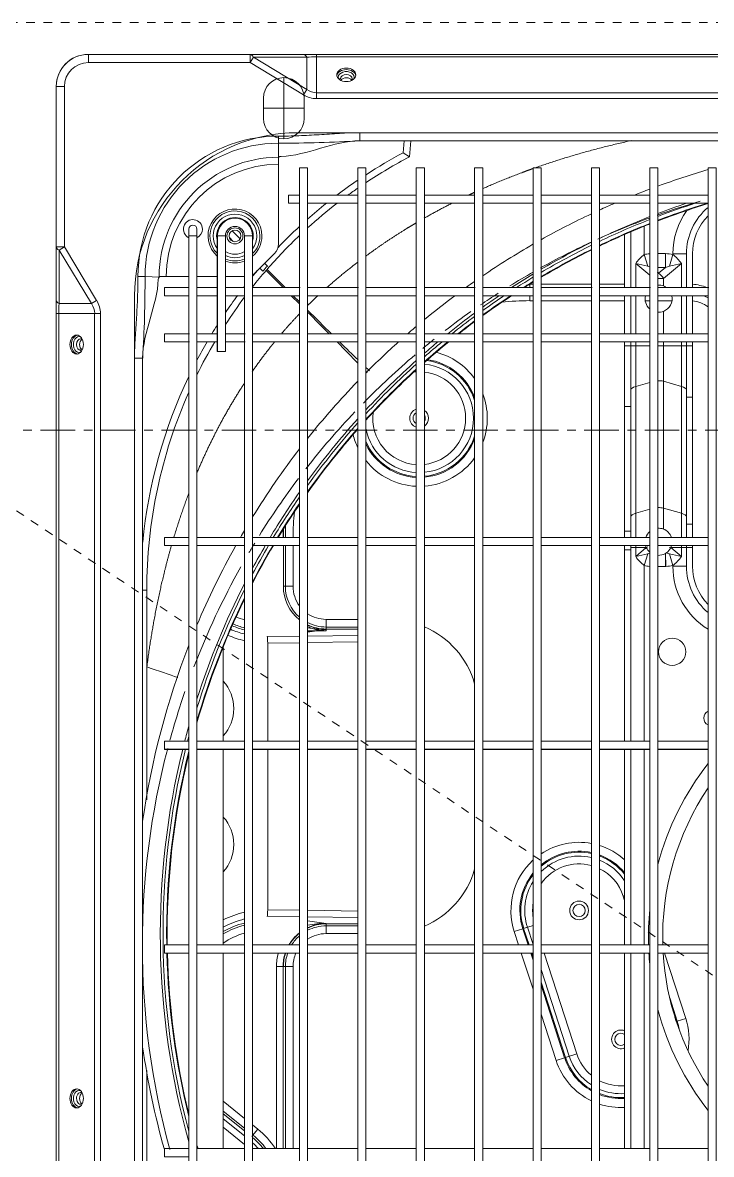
# Model space of a CAD drawing. Header units: millimetres. Extents: x 147808 to 199769, y -28592 to 9935.
# Drawn here: x 180316.1 to 180569.6, y -4916.5 to -4500 of the extents above; entities that cross this region are included whole.
import ezdxf

# ---------------------------------------------------------------- set-up
doc = ezdxf.new("R2010")
doc.units = ezdxf.units.MM
for name, pattern in [('Dash', [6.35, 3.175, -3.175]), ('划线', [6.35, 3.175, -3.175]), ('轴网线', [22.24, 12.7, -3.18, 3.18, -3.18])]:
    doc.linetypes.add(name, pattern=pattern)
for name, color, linetype, lineweight in [('A-DETL-____-WIDE', 7, 'Continuous', 80), ('G-XREF-____-OTLN', 7, 'Continuous', 5), ('M-EQPM-____-HDLN', 7, '划线', 5), ('M-EQPM-____-OTLN', 7, 'Continuous', 5), ('S-GRID-____-OTLN', 7, 'Continuous', 5)]:
    doc.layers.add(name, color=color, linetype=linetype, lineweight=lineweight)

# ---------------------------------------------------------------- blocks, each defined once
blk = doc.blocks.new('TJ空调外机 - TJ空调外机1800_1200-1400100-一层给排水_消防平面图')
at = {"layer": 'M-EQPM-____-HDLN', "color": 251, "linetype": 'Dash', "true_color": 0x515151}
for q in [(900, -600), (900, 600)]:
    blk.add_line((-900, 600), q, dxfattribs=at)
blk = doc.blocks.new('YXQH_AR_B9-20_rvt-1-一层给排水_消防平面图')
at = {"layer": 'S-GRID-____-OTLN', "color": 173, "linetype": '轴网线', "true_color": 0x5151ff}
blk.add_line((198349.77, -4650), (148741.56, -4650), dxfattribs=at)
at = {"color": 173, "lineweight": 5, "true_color": 0x5151ff}
blk.add_blockref('TJ空调外机 - TJ空调外机1800_1200-1400100-一层给排水_消防平面图', (180944.35, -5100), dxfattribs=at)
blk = doc.blocks.new('RUXYQ18BA - top_dwg-2871796-一层给排水_消防平面图')
at = {"layer": 'A-DETL-____-WIDE'}
blk.add_line((244.03, -142.4), (244.13, -142.48), dxfattribs=at)
for start, end in [(204.4793, 206.0117), (333.9883, 335.5207)]:
    blk.add_arc((393.47, 75.87), 5, start, end, dxfattribs=at)
for centre, major_axis, ratio, start_param, end_param in [((278.51, 246.24), (2.15, 0), 0.707107, 3.141593, 3.158144), ((393.47, 172.76), (1.75, 2.12), 0.536964, 0.993968, 1.11397), ((180.72, 148.44), (0, 2.15), 0.707107, 3.141593, 3.158144)]:
    blk.add_ellipse(centre, major_axis=major_axis, ratio=ratio, start_param=start_param, end_param=end_param, dxfattribs=at)
at = {"layer": 'G-XREF-____-OTLN', "color": 251, "true_color": 0x666666}
for p, q in [((267.56, 255.19), (267.56, 254.32)), ((223.54, 188.42), (220.54, 188.42)), ((231.03, 188.42), (234.03, 188.42)), ((244.03, 188.42), (241.03, 188.42)), ((255.23, 169.43), (248.98, 175.68)), ((249.32, 176.08), (255.97, 169.43)), ((393.22, 176.77), (395.98, 176.77)), ((395.22, 170.01), (395.22, 172.76)), ((350.24, 170.69), (368.73, 170.69)), ((371.73, 170.69), (380.97, 170.69)), ((261.27, 163.39), (258.23, 166.43)), ((258.97, 166.43), (261.27, 164.13)), ((368.73, 164.59), (350.24, 164.59)), ((380.97, 164.59), (371.73, 164.59)), ((385.04, 152.43), (385.04, 166.43)), ((390.22, 164.59), (388.53, 164.59)), ((398.41, 164.59), (393.22, 164.59)), ((401.9, 152.43), (401.9, 166.43)), ((395.22, 152.43), (395.22, 160.65)), ((401.9, 86.34), (401.9, 133.04)), ((383.22, 125.63), (380.97, 125.63)), ((405.96, 129.06), (403.71, 129.06)), ((395.22, 80.55), (395.22, 88.23)), ((385.04, 77.46), (385.04, 86.34)), ((380.97, 79.77), (383.22, 79.77)), ((405.96, 82.37), (403.71, 82.37)), ((255.23, 77.46), (255.34, 77.47)), ((383.22, 72.91), (380.97, 72.91)), ((393.22, 66.8), (395.98, 66.8)), ((205.09, 58.01), (203.54, 58.01)), ((271.07, 44.48), (271.07, 43.14)), ((282.76, 43.75), (271.07, 43.75)), ((249.44, 40.97), (261.27, 41.13)), ((264.27, 41.17), (282.76, 41.43)), ((282.76, 39.02), (264.27, 38.76)), ((388.22, -72.48), (388.22, -0.5)), ((261.27, -62.13), (249.44, -61.96)), ((264.27, -59.75), (282.76, -60.01)), ((282.76, -62.43), (264.27, -62.17)), ((350.24, -72.2), (350.32, -72.48)), ((347.24, -88.75), (342.92, -75.47)), ((346.38, -75.47), (347.24, -78.1)), ((347.24, -76.98), (346.75, -75.47)), ((388.22, -147.45), (388.22, -75.47)), ((400.32, -100.52), (397.56, -92)), ((400, -100.63), (399.51, -99.12)), ((233.23, -129.99), (241.03, -136.31)), ((241.03, -140.91), (233.23, -134.59)), ((233.23, -136.45), (241.03, -142.78)), ((241.03, -145.88), (233.23, -139.56))]:
    blk.add_line(p, q, dxfattribs=at)
at = {"layer": 'G-XREF-____-OTLN', "color": 5, "true_color": 0x0000ff}
for p, q in [((255.52, 246.65), (255.52, 224.16)), ((248.03, 235.4), (263.02, 235.4))]:
    blk.add_line(p, q, dxfattribs=at)
at = {"layer": 'G-XREF-____-OTLN'}
for p, q in [((248.03, 239.15), (248.03, 231.66)), ((263.02, 231.66), (263.02, 239.15)), ((693.35, 223.41), (283.51, 223.41)), ((282.76, 203.41), (264.27, 203.41)), ((264.27, 200.42), (282.76, 200.42)), ((304.25, 203.41), (285.76, 203.41)), ((285.76, 200.42), (304.25, 200.42)), ((325.75, 203.41), (307.25, 203.41)), ((307.25, 200.42), (325.75, 200.42)), ((347.24, 203.41), (328.74, 203.41)), ((328.74, 200.42), (347.24, 200.42)), ((368.73, 203.41), (350.24, 203.41)), ((350.24, 200.42), (368.73, 200.42)), ((390.22, 203.41), (371.73, 203.41)), ((371.73, 200.42), (390.22, 200.42)), ((411.71, 203.41), (393.22, 203.41)), ((393.22, 200.42), (411.71, 200.42)), ((235.48, 187.78), (236.9, 186.37)), ((236.49, 190.3), (239.41, 187.38)), ((241.03, 188.42), (241.03, -336.37)), ((244.03, -336.37), (244.03, 188.42)), ((380.97, 188.93), (380.97, 169.43)), ((383.22, 189.9), (383.22, 169.43)), ((244.99, 174.89), (252.06, 181.96)), ((403.71, 181.83), (403.71, 169.43)), ((405.96, 181.83), (405.96, 169.43)), ((246.68, 176.58), (247.82, 175.44)), ((249.46, 177.33), (248.45, 178.35)), ((248.98, 175.68), (249.32, 176.08)), ((223.54, 173.43), (231.03, 173.43)), ((234.03, 173.43), (241.03, 173.43)), ((231.03, 169.43), (223.54, 169.43)), ((241.03, 169.43), (234.03, 169.43)), ((261.27, 169.43), (244.03, 169.43)), ((282.76, 169.43), (264.27, 169.43)), ((304.25, 169.43), (285.76, 169.43)), ((325.75, 169.43), (307.25, 169.43)), ((347.24, 169.43), (328.74, 169.43)), ((368.73, 169.43), (350.24, 169.43)), ((390.22, 169.43), (371.73, 169.43)), ((411.71, 169.43), (393.22, 169.43)), ((223.54, 166.43), (231.03, 166.43)), ((234.03, 166.43), (241.03, 166.43)), ((244.03, 166.43), (261.27, 166.43)), ((264.27, 166.43), (282.76, 166.43)), ((285.76, 166.43), (304.25, 166.43)), ((307.25, 166.43), (325.75, 166.43)), ((328.74, 166.43), (347.24, 166.43)), ((350.24, 166.43), (368.73, 166.43)), ((371.73, 166.43), (390.22, 166.43)), ((380.97, 166.43), (380.97, 152.43)), ((383.22, 166.43), (383.22, 152.43)), ((393.22, 166.43), (411.71, 166.43)), ((403.71, 166.43), (403.71, 152.43)), ((405.96, 166.43), (405.96, 152.43)), ((231.03, 152.43), (223.54, 152.43)), ((241.03, 152.43), (234.03, 152.43)), ((261.27, 152.43), (244.03, 152.43)), ((282.76, 152.43), (264.27, 152.43)), ((304.25, 152.43), (285.76, 152.43)), ((325.75, 152.43), (307.25, 152.43)), ((347.24, 152.43), (328.74, 152.43)), ((368.73, 152.43), (350.24, 152.43)), ((390.22, 152.43), (371.73, 152.43)), ((411.71, 152.43), (393.22, 152.43)), ((223.54, 149.44), (231.03, 149.44)), ((234.03, 149.44), (241.03, 149.44)), ((244.03, 149.44), (261.27, 149.44)), ((264.27, 149.44), (282.76, 149.44)), ((285.76, 149.44), (304.25, 149.44)), ((307.25, 149.44), (325.75, 149.44)), ((328.74, 149.44), (347.24, 149.44)), ((350.24, 149.44), (368.73, 149.44)), ((371.73, 149.44), (390.22, 149.44)), ((393.22, 149.44), (411.71, 149.44)), ((203.54, 143.44), (203.54, -291.39)), ((241.03, 77.46), (223.54, 77.46)), ((261.27, 77.46), (244.03, 77.46)), ((256.07, 77.47), (256.07, 77.46)), ((282.76, 77.46), (264.27, 77.46)), ((304.25, 77.46), (285.76, 77.46)), ((325.75, 77.46), (307.25, 77.46)), ((347.24, 77.46), (328.74, 77.46)), ((368.73, 77.46), (350.24, 77.46)), ((390.22, 77.46), (371.73, 77.46)), ((411.71, 77.46), (393.22, 77.46)), ((223.54, 74.47), (241.03, 74.47)), ((244.03, 74.47), (261.27, 74.47)), ((256.07, 74.47), (256.07, 59.48)), ((264.27, 74.47), (282.76, 74.47)), ((285.76, 74.47), (304.25, 74.47)), ((307.25, 74.47), (325.75, 74.47)), ((328.74, 74.47), (347.24, 74.47)), ((350.24, 74.47), (368.73, 74.47)), ((371.73, 74.47), (390.22, 74.47)), ((393.22, 74.47), (411.71, 74.47)), ((264.27, 43.14), (271.07, 43.14)), ((271.07, 44.48), (282.76, 44.48)), ((233.23, 37.26), (233.23, 2.49)), ((241.03, 2.49), (223.54, 2.49)), ((261.27, 2.49), (244.03, 2.49)), ((282.76, 2.49), (264.27, 2.49)), ((304.25, 2.49), (285.76, 2.49)), ((325.75, 2.49), (307.25, 2.49)), ((347.24, 2.49), (328.74, 2.49)), ((368.73, 2.49), (350.24, 2.49)), ((390.22, 2.49), (371.73, 2.49)), ((411.71, 2.49), (393.22, 2.49)), ((223.54, -0.5), (241.03, -0.5)), ((233.23, -0.5), (233.23, -72.48)), ((244.03, -0.5), (261.27, -0.5)), ((264.27, -0.5), (282.76, -0.5)), ((285.76, -0.5), (304.25, -0.5)), ((307.25, -0.5), (325.75, -0.5)), ((328.74, -0.5), (347.24, -0.5)), ((350.24, -0.5), (368.73, -0.5)), ((371.73, -0.5), (390.22, -0.5)), ((380.97, -0.5), (380.97, -72.48)), ((383.22, -0.5), (383.22, -72.48)), ((393.22, -0.5), (411.71, -0.5)), ((282.76, -65.47), (271.07, -65.47)), ((347.24, -72.31), (345.18, -65.97)), ((241.03, -72.48), (223.54, -72.48)), ((261.27, -72.48), (244.03, -72.48)), ((282.76, -72.48), (264.27, -72.48)), ((304.25, -72.48), (285.76, -72.48)), ((325.75, -72.48), (307.25, -72.48)), ((347.24, -72.48), (328.74, -72.48)), ((368.73, -72.48), (350.24, -72.48)), ((390.22, -72.48), (371.73, -72.48)), ((411.71, -72.48), (393.22, -72.48)), ((223.54, -75.47), (241.03, -75.47)), ((233.23, -75.47), (233.23, -147.45)), ((244.03, -75.47), (261.27, -75.47)), ((264.27, -75.47), (282.76, -75.47)), ((285.76, -75.47), (304.25, -75.47)), ((307.25, -75.47), (325.75, -75.47)), ((328.74, -75.47), (347.24, -75.47)), ((350.24, -75.47), (368.73, -75.47)), ((371.73, -75.47), (390.22, -75.47)), ((380.97, -75.47), (380.97, -147.45)), ((383.22, -75.47), (383.22, -147.45)), ((393.22, -75.47), (411.71, -75.47)), ((256.07, -80.47), (256.07, -147.45)), ((360.6, -113.43), (350.24, -81.54)), ((233.23, -133.65), (241.03, -139.97)), ((244.03, -142.4), (244.13, -142.48)), ((241.03, -147.45), (223.54, -147.45)), ((261.27, -147.45), (244.03, -147.45)), ((282.76, -147.45), (264.27, -147.45)), ((304.25, -147.45), (285.76, -147.45)), ((325.75, -147.45), (307.25, -147.45)), ((347.24, -147.45), (328.74, -147.45)), ((368.73, -147.45), (350.24, -147.45)), ((390.22, -147.45), (371.73, -147.45)), ((411.71, -147.45), (393.22, -147.45))]:
    blk.add_line(p, q, dxfattribs=at)
at = {"layer": 'G-XREF-____-OTLN', "color": 251, "true_color": 0x666666, "flags": 128}
for points in [[(263.95, 242.29), (262.78, 240.34), (243.11, 252.2), (183.55, 252.2), (183.55, 255.19)], [(244.29, 254.15), (243.11, 252.2), (243.11, 255.19)], [(267.56, 241.08), (1319.06, 241.08), (1319.06, 254.32), (1319.06, 255.19)], [(1319.06, 241.08), (1319.06, 238.96), (267.56, 238.96), (267.56, 241.08), (267.56, 254.32), (1319.06, 254.32)], [(171.76, 243.4), (174.76, 243.4), (174.76, 184.34), (186.61, 164.68), (184.66, 163.5), (172.81, 183.16), (172.81, 163.5), (184.66, 163.5)], [(253.52, 225.14), (253.52, 222.54), (253.52, 217.35), (253.52, 216.98)], [(283.51, 223.41), (283.51, 226.41), (693.35, 226.41), (693.35, 223.41)], [(389.46, 177.29), (388.22, 181.54), (388.22, 191.98)], [(171.76, 184.34), (174.76, 184.34), (172.81, 183.16)], [(393.22, 174.91), (393.47, 174.7), (395.98, 176.77), (395.98, 181.9), (393.22, 181.9)], [(397.48, 177.29), (398.72, 181.54), (398.72, 181.83), (403.71, 181.83)], [(385.04, 169.43), (385.04, 178.27), (390.22, 174)], [(393.22, 172.76), (395.22, 172.76), (401.9, 178.27), (401.9, 169.43)], [(201.81, 173.43), (204.41, 173.43), (209.6, 173.29), (209.6, 173.43), (209.97, 173.43)], [(346.04, 169.43), (346.04, 170.69), (347.24, 170.69)], [(347.24, 164.59), (346.04, 164.59), (346.04, 166.43)], [(185.87, -417.8), (185.87, 159.89), (172.64, 159.89), (171.76, 159.89)], [(185.87, 159.89), (187.99, 159.89), (187.99, -417.8), (185.87, -417.8), (172.64, -417.8), (172.64, 159.89)], [(390.22, 134.51), (385.04, 133.04), (385.04, 147.91), (383.22, 147.91), (380.97, 147.91)], [(390.22, 147.91), (385.04, 147.91), (385.04, 149.44)], [(401.9, 149.44), (401.9, 147.91), (395.22, 147.91), (393.22, 147.91)], [(401.9, 77.46), (401.9, 86.34), (395.22, 88.23), (395.22, 134.93), (395.22, 147.91), (395.22, 149.44)], [(395.22, 134.93), (401.9, 133.04), (401.9, 147.91), (403.71, 147.91), (405.96, 147.91)], [(203.54, 143.44), (200.55, 143.44), (200.55, -291.39), (203.54, -291.39)], [(390.22, 87.81), (385.04, 86.34), (385.04, 133.04)], [(253.46, 77.47), (255.34, 77.47), (258.91, 77.47), (258.91, 77.46)], [(255.34, 77.47), (255.23, 77.47), (256.07, 77.47)], [(255.34, 74.47), (255.34, 59.48), (256.07, 59.48)], [(258.91, 74.47), (258.91, 59.48), (255.34, 59.48)], [(383.22, 73.8), (385.04, 73.8), (385.04, 70.43), (388.92, 73.8), (385.04, 73.8), (385.04, 74.47)], [(388.22, 2.49), (388.22, 67.16), (389.46, 71.41)], [(403.71, 66.87), (398.72, 66.87), (398.72, 67.16), (397.48, 71.41)], [(405.96, 73.8), (403.71, 73.8), (401.9, 73.8), (401.9, 70.43), (398.02, 73.8), (401.9, 73.8), (401.9, 74.47)], [(271.07, 43.75), (271.07, 47.32), (282.76, 47.32)], [(261.27, 38.72), (249.57, 38.55), (249.57, 2.49)], [(249.57, -0.5), (249.57, -59.55), (261.27, -59.71)], [(380.97, -56.09), (380.46, -54.51), (380.97, -54.34)], [(282.76, -64.74), (271.07, -64.74), (271.07, -64.63), (271.07, -65.47)], [(282.76, -68.31), (271.07, -68.31), (271.07, -64.74)], [(341.95, -72.48), (340.35, -67.54), (343.48, -66.52), (345.41, -72.48)], [(345.77, -72.48), (343.8, -66.42), (343.48, -66.52)], [(345.18, -65.97), (343.8, -66.42), (347.24, -65.3)], [(360.6, -113.43), (359.22, -113.87), (363.34, -112.53), (351.3, -75.47)], [(395.65, -75.47), (403.45, -99.5), (400.32, -100.52), (399.99, -100.63)], [(252.82, -147.45), (252.82, -80.47), (255.34, -80.47), (258.91, -80.47), (258.91, -147.45)], [(256.07, -80.47), (255.34, -80.47), (255.23, -80.47), (255.23, -147.45), (255.23, -80.47)], [(358.89, -113.98), (359.22, -113.87), (350.24, -86.21)], [(350.24, -87.33), (358.89, -113.98), (355.77, -115), (350.24, -97.98)], [(244.03, -138.74), (245.92, -140.28), (244.03, -142.6), (244.13, -142.48)]]:
    blk.add_lwpolyline(points, dxfattribs=at)
at = {"layer": 'G-XREF-____-OTLN', "flags": 128}
for points in [[(183.55, 255.19), (243.11, 255.19), (262.78, 255.19), (267.56, 255.19), (1319.06, 255.19), (1323.84, 255.19), (1343.51, 255.19), (1403.06, 255.19)], [(171.76, -501.3), (171.76, -442.24), (171.76, -422.58), (171.76, -417.8), (171.76, 159.89), (171.76, 164.68), (171.76, 184.34), (171.76, 243.4)], [(302.27, 223.41), (301.77, 217.51), (299.48, 219.03), (299.86, 223.41)], [(253.52, 185.49), (253.52, 214.75), (253.52, 216.98)], [(261.27, 203.41), (257.27, 203.41), (257.27, 200.42), (261.27, 200.42)], [(220.54, 190.92), (220.54, 188.42), (220.54, -336.37), (220.54, -338.87)], [(223.54, -338.87), (223.54, -336.37), (223.54, 188.42), (223.54, 190.92)], [(231.03, 188.42), (231.03, 145.94), (234.03, 145.94), (234.03, 188.42)], [(209.97, 173.43), (212.2, 173.43), (220.54, 173.43)], [(220.54, 169.43), (211.54, 169.43), (211.54, 166.43), (220.54, 166.43)], [(220.54, 152.43), (211.54, 152.43), (211.54, 149.44), (220.54, 149.44)], [(380.97, 149.44), (380.97, 147.91), (380.97, 125.63), (380.97, 79.77), (380.97, 77.46)], [(383.22, 149.44), (383.22, 147.91), (383.22, 125.63), (383.22, 79.77), (383.22, 77.46)], [(403.71, 149.44), (403.71, 147.91), (403.71, 129.06), (403.71, 82.37), (403.71, 77.46)], [(405.96, 149.44), (405.96, 147.91), (405.96, 129.06), (405.96, 82.37), (405.96, 77.46)], [(220.54, 77.46), (211.54, 77.46), (211.54, 74.47), (220.54, 74.47)], [(380.97, 74.47), (380.97, 72.91), (380.97, 2.49)], [(383.22, 74.47), (383.22, 72.91), (383.22, 2.49)], [(396.1, 71.62), (395.98, 71.55), (396.34, 71.78)], [(403.71, 74.47), (403.71, 73.8), (403.71, 66.87)], [(405.96, 74.47), (405.96, 73.8), (405.96, 66.87)], [(205.09, 58.01), (205.09, 29.83), (205.09, -19.05)], [(220.54, 2.49), (211.54, 2.49), (211.54, -0.5), (220.54, -0.5)], [(220.54, -72.48), (211.54, -72.48), (211.54, -75.47), (220.54, -75.47)], [(205.09, -118.69), (205.09, -184.6), (205.09, -301.3)], [(220.54, -147.45), (211.54, -147.45), (211.54, -150.44), (220.54, -150.44)]]:
    blk.add_lwpolyline(points, dxfattribs=at)
at = {"layer": 'G-XREF-____-OTLN', "color": 251, "true_color": 0x666666, "flags": 128}
for points in [[(263.95, 254.15), (244.29, 254.15), (263.95, 242.29)], [(396.18, 66.8), (395.98, 66.8), (395.98, 71.55)]]:
    blk.add_lwpolyline(points, close=True, dxfattribs=at)
at = {"layer": 'G-XREF-____-OTLN', "flags": 128}
for points in [[(261.27, -361.36), (264.27, -361.36), (264.27, 213.41), (261.27, 213.41)], [(282.76, -361.36), (285.76, -361.36), (285.76, 213.41), (282.76, 213.41)], [(304.25, -361.36), (307.25, -361.36), (307.25, 213.41), (304.25, 213.41)], [(325.75, -361.36), (328.74, -361.36), (328.74, 213.41), (325.75, 213.41)], [(347.24, -361.36), (350.24, -361.36), (350.24, 213.41), (347.24, 213.41)], [(368.73, 213.41), (371.73, 213.41), (371.73, -361.36), (368.73, -361.36)], [(390.22, -361.36), (393.22, -361.36), (393.22, 213.41), (390.22, 213.41)], [(411.71, -361.36), (414.71, -361.36), (414.71, 213.41), (411.71, 213.41)]]:
    blk.add_lwpolyline(points, close=True, dxfattribs=at)
at = {"layer": 'G-XREF-____-OTLN', "color": 251, "true_color": 0x666666}
for centre, radius in [((237.53, 188.42), 2.95), ((364.19, -59.79), 3.45)]:
    blk.add_circle(centre, radius, dxfattribs=at)
at = {"layer": 'G-XREF-____-OTLN'}
for centre, radius in [((237.53, 188.42), 2.15), ((398.47, 35.38), 5), ((364.19, -59.79), 2.25)]:
    blk.add_circle(centre, radius, dxfattribs=at)
for centre, radius, start, end in [((183.55, 243.4), 11.8, 90, 180), ((255.52, 239.15), 7.5, 0, 180), ((255.52, 231.66), 7.5, 180, 360), ((254.01, 217.01), 0.491, 136.5229, 182.8881), ((254.51, 216.33), 1.33, 89.2659, 129.7768), ((385.02, 58.12), 182.23, 117.9932, 123.001), ((385.02, 58.24), 179.72, 117.5957, 123.5234), ((493.47, -68.44), 292.88, 106.2101, 110.0171), ((385.02, 58.12), 182.23, 124.1326, 127.1259), ((385.02, 58.24), 179.72, 124.678, 126.1191), ((493.47, -68.44), 292.88, 110.6428, 111.842), ((385.02, 58.24), 179.72, 127.7108, 132.2109), ((385.02, 58.12), 182.23, 128.661, 131.4975), ((493.47, -68.44), 292.88, 113.3682, 114.5621), ((493.47, -68.44), 281.09, 106.9623, 110.8956), ((493.47, -68.44), 280.89, 106.9228, 110.9111), ((493.47, -68.44), 292.88, 115.2088, 119.2787), ((425.96, 181.83), 22.24, 129.8253, 180), ((425.96, 181.83), 19.99, 135.4387, 180), ((222.04, 190.92), 3.5, 0, 244.6231), ((222.04, 190.92), 1.5, 0, 180), ((237.53, 188.42), 6.5, 90, 180), ((237.53, 188.42), 3.5, 0, 180), ((237.53, 188.42), 6.5, 0, 90), ((385.02, 58.12), 182.23, 132.7689, 136.2763), ((493.47, -68.44), 281.09, 111.5513, 115.666), ((493.47, -68.44), 280.89, 111.5674, 115.6856), ((222.04, 190.92), 3.5, 295.3769, 0), ((385.02, 58.24), 179.72, 133.5153, 139.0285), ((248.53, 185.49), 5, 314.9999, 0), ((493.47, -68.44), 292.88, 119.9535, 124.2245), ((493.47, -68.44), 281.09, 116.3461, 120.636), ((493.47, -68.44), 280.89, 116.3663, 120.6601), ((384.78, 58.01), 179.7, 139.0912, 141.5636), ((384.91, 58.01), 182.22, 139.7972, 140.6338), ((385.02, 58.01), 180.59, 138.6426, 139.4374), ((210.62, 172.44), 1.32, 140.189, 180.7683), ((209.94, 172.94), 0.489, 87.0221, 133.5669), ((241.46, 178.42), 5, 300.9451, 314.9999), ((493.47, -68.44), 292.88, 124.9371, 125.6913), ((493.47, -68.44), 281.09, 121.3491, 122.1933), ((493.47, -68.44), 280.89, 121.3739, 122.1285), ((384.91, 58.01), 182.22, 142.1449, 142.3044), ((393.47, 165.33), 5, 69.5077, 92.8738), ((393.47, 165.33), 5, 55.0229, 69.5077), ((384.91, 58.01), 182.22, 143.4867, 145.8902), ((384.78, 58.01), 179.7, 143.1288, 147.0269), ((493.47, -68.44), 292.88, 126.6849, 129.4806), ((493.47, -68.44), 280.89, 123.261, 125.906), ((493.47, -68.44), 281.09, 123.323, 125.8765), ((393.47, 165.33), 5, 167.3273, 229.4584), ((393.47, 165.33), 5, 290.4923, 12.6727), ((404.6, 152.44), 14.99, 61.6846, 68.9277), ((393.47, 165.33), 5, 267.0825, 290.4923), ((384.91, 58.01), 182.22, 147.61, 148.7878), ((493.47, -68.44), 292.88, 130.2448, 131.0487), ((493.47, -68.44), 281.09, 126.6345, 128.2053), ((493.47, -68.44), 280.89, 126.6649, 128.1534), ((384.78, 58.01), 179.7, 149.4156, 153.8099), ((384.91, 58.01), 182.22, 149.884, 152.321), ((493.47, -68.44), 292.88, 131.9342, 135.1695), ((493.47, -68.44), 280.89, 129.133, 131.5268), ((493.47, -68.44), 281.09, 129.1831, 131.4907), ((493.47, -68.44), 281.09, 132.312, 137.6426), ((493.47, -68.44), 280.89, 132.3491, 137.6873), ((305.34, 121.33), 19.99, 0, 84.5028), ((384.91, 58.01), 182.22, 154.425, 174.4291), ((493.47, -68.44), 292.88, 136.0078, 141.4969), ((384.78, 58.01), 179.7, 156.0674, 180), ((305.34, 121.34), 2.25, 118.8782, 241.1218), ((305.34, 121.34), 2.25, 0, 31.7465), ((305.34, 121.34), 2.25, 328.2535, 0), ((305.34, 121.33), 19.99, 275.4972, 0), ((493.47, -68.44), 281.09, 138.5579, 144.6284), ((493.47, -68.44), 280.89, 138.6041, 144.6859), ((305.34, 121.33), 19.99, 191.7055, 266.8928), ((493.47, -68.44), 292.88, 142.4492, 148.3956), ((493.47, -68.44), 281.09, 145.6985, 148.7291), ((493.47, -68.44), 280.89, 145.7583, 148.7043), ((493.47, -68.44), 292.88, 149.5335, 150.1204), ((346.04, 77.47), 89.96, 177.2039, 180), ((393.47, 75.87), 5, 130.5598, 161.0524), ((393.47, 75.87), 5, 69.5077, 92.9056), ((393.47, 75.87), 5, 18.8502, 69.5077), ((493.47, -68.44), 292.88, 150.7947, 157.1689), ((493.47, -68.44), 280.89, 149.4175, 152.6304), ((493.47, -68.44), 281.09, 149.4416, 152.5517), ((393.47, 75.87), 5, 196.4559, 204.4793), ((393.47, 75.87), 5, 204.4793, 206.0117), ((393.47, 75.87), 5, 206.0117, 229.4338), ((393.47, 75.87), 5, 267.0933, 300.1251), ((393.47, 75.87), 5, 305.0171, 333.9883), ((393.47, 75.87), 5, 333.9883, 335.5207), ((393.47, 75.87), 5, 335.5207, 343.4442), ((425.96, 66.87), 22.24, 180, 230.1747), ((425.96, 66.87), 19.99, 180, 224.5613), ((271.07, 59.48), 14.99, 180, 229.2066), ((493.47, -68.44), 281.09, 153.9089, 163.8073), ((493.47, -68.44), 280.89, 153.9923, 163.9484), ((271.07, 59.48), 14.99, 243.0423, 270), ((249.08, 74.47), 31.33, 246.9289, 255.116), ((271.07, 59.48), 16.33, 245.4074, 270), ((493.47, -68.44), 292.88, 158.7316, 171.8547), ((222.11, 14.49), 14.99, 360, 42.0936), ((222.11, 14.49), 14.99, 360, 42.0936), ((222.11, 14.49), 14.99, 317.9064, 0), ((222.11, 14.49), 14.99, 317.9064, 0), ((412.85, 11), 2.75, 114.4867, 245.5133), ((493.47, -68.44), 281.09, 166.1673, 180.8219), ((493.47, -68.44), 280.89, 166.3339, 180.8224), ((493.43, -69.57), 98.46, 146.0935, 181.6889), ((222.11, -35.49), 14.99, 360, 42.0936), ((222.11, -35.49), 14.99, 360, 42.0936), ((222.11, -35.49), 14.99, 317.9064, 0), ((222.11, -35.49), 14.99, 317.9064, 0), ((364.19, -59.79), 19.99, 76.8786, 134.2656), ((364.19, -59.79), 19.99, 32.9111, 67.8511), ((364.19, -59.79), 19.99, 147.9933, 198), ((249.08, -95.46), 31.33, 104.884, 120.381), ((271.07, -80.47), 14.99, 90, 116.9577), ((271.07, -80.47), 14.99, 130.7934, 147.783), ((493.47, -68.44), 281.09, 181.4332, 193.8327), ((493.47, -68.44), 280.89, 181.4343, 193.6661), ((271.07, -80.47), 14.99, 160.5413, 180), ((493.43, -69.57), 98.46, 183.4358, 213.9065), ((379.61, -107.24), 2.25, 52.7375, 307.2625), ((493.47, -68.44), 292.88, 188.1453, 195.7177), ((379.61, -107.25), 19.99, 198, 237.0261), ((379.61, -107.25), 19.99, 246.7804, 273.9131), ((226.09, -164.73), 28.65, 37.1167, 50.9645), ((493.47, -68.44), 280.89, 196.0516, 196.3353), ((493.47, -68.44), 281.09, 196.1927, 196.3234)]:
    blk.add_arc(centre, radius, start, end, dxfattribs=at)
at = {"layer": 'G-XREF-____-OTLN', "color": 251, "true_color": 0x666666}
for centre, radius, start, end in [((183.55, 243.4), 8.8, 90, 180), ((253.52, 173.43), 51.71, 90, 180), ((253.52, 173.43), 49.11, 90, 180), ((254.65, 703.33), 480.79, 269.8657, 273.4414), ((253.52, 173.43), 43.92, 90, 180), ((253.52, 239.34), 22, 270, 270.3489), ((253.52, 173.43), 41.32, 90, 180), ((493.47, -68.44), 283.44, 108.4573, 110.7142), ((493.47, -68.44), 282.44, 107.8398, 110.7908), ((237.53, 188.42), 9.91, 0, 229.033), ((237.53, 188.42), 9.2, 0, 225.0915), ((237.53, 188.42), 8.02, 0, 215.9289), ((425.96, 181.83), 27.24, 144.1774, 180), ((237.53, 188.42), 6.75, 0, 195.7757), ((493.47, -68.44), 283.44, 111.3637, 115.4377), ((493.47, -68.44), 282.44, 111.443, 115.5342), ((237.53, 188.42), 9.2, 314.9085, 0), ((237.53, 188.42), 9.91, 310.967, 0), ((237.53, 188.42), 6.75, 344.2243, 0), ((237.53, 188.42), 8.02, 324.0711, 0), ((493.47, -68.44), 283.44, 116.1109, 120.3548), ((493.47, -68.44), 282.44, 116.2103, 120.4736), ((237.53, 188.42), 6.75, 238.7898, 301.2102), ((237.53, 188.42), 8.02, 244.15, 295.85), ((237.53, 188.42), 9.2, 247.6576, 292.3424), ((237.53, 188.42), 9.91, 249.3273, 290.6727), ((396.96, 169.83), 14.61, 126.7634, 144.7135), ((389.97, 169.83), 14.61, 35.2865, 53.2366), ((442.63, 427.54), 255.84, 256.9915, 258.005), ((344.31, 427.54), 255.84, 281.995, 283.0085), ((-276.38, 172.3), 480.8, 356.5586, 0.1343), ((493.47, -68.44), 283.44, 121.0599, 122.9408), ((493.47, -68.44), 282.44, 121.1821, 122.6266), ((404.6, 152.44), 18.25, 68.5796, 85.7129), ((493.47, -68.44), 283.44, 124.0394, 125.5334), ((493.47, -68.44), 282.44, 123.7381, 125.6783), ((346.04, 77.47), 87.13, 90, 96.7771), ((404.6, 152.44), 12.16, 54.1927, 83.5559), ((493.47, -68.44), 283.44, 126.2818, 128.8054), ((493.47, -68.44), 282.44, 126.4308, 128.5526), ((493.47, -68.44), 283.44, 129.7628, 131.0715), ((493.47, -68.44), 282.44, 129.5185, 131.2485), ((493.47, -68.44), 283.44, 131.8806, 137.1237), ((305.34, 121.33), 21.43, 17.8082, 82.5906), ((305.34, 121.33), 21.78, 20.4546, 81.7941), ((305.34, 121.33), 25.07, 35.5104, 75.5393), ((493.47, -68.44), 282.44, 132.0627, 137.3425), ((305.34, 121.33), 17.11, 93.6319, 96.6497), ((305.34, 121.33), 17.11, 0, 83.5719), ((305.34, 121.33), 25.07, 360, 20.993), ((493.47, -68.44), 283.44, 138.0222, 143.9641), ((305.34, 121.33), 17.11, 172.852, 266.3681), ((305.34, 121.34), 3.45, 108.3588, 251.6412), ((305.34, 121.34), 3.45, 0, 56.3169), ((305.34, 121.34), 3.45, 303.6831, 0), ((305.34, 121.33), 17.11, 276.4281, 0), ((305.34, 121.33), 25.07, 339.007, 0), ((493.47, -68.44), 282.44, 138.2481, 144.2437), ((305.34, 121.33), 25.07, 193.9624, 205.7818), ((305.34, 121.33), 21.43, 204.0356, 267.1022), ((305.34, 121.33), 21.43, 275.1261, 342.1918), ((305.34, 121.33), 21.78, 275.0444, 339.5454), ((305.34, 121.33), 21.78, 206.0028, 267.1483), ((305.34, 121.33), 25.07, 218.6622, 267.5227), ((305.34, 121.33), 25.07, 274.3811, 324.4896), ((493.47, -68.44), 283.44, 145.0076, 149.0174), ((493.47, -68.44), 282.44, 145.2983, 148.8956), ((346.04, 77.47), 87.13, 173.8182, 180), ((346.04, 77.47), 90.81, 178.1351, 180), ((346.04, 77.47), 90.7, 178.0171, 180), ((493.47, -68.44), 283.44, 149.7219, 151.65), ((493.47, -68.44), 282.44, 149.6034, 152.0281), ((442.63, -178.85), 255.84, 101.995, 103.0085), ((344.31, -178.85), 255.84, 76.9915, 78.005), ((396.96, 78.87), 14.61, 215.2865, 233.2366), ((389.97, 78.87), 14.61, 306.7634, 324.7135), ((425.96, 66.87), 27.24, 180, 238.4706), ((493.47, -68.44), 283.44, 152.9542, 162.2434), ((271.07, 59.48), 15.73, 180, 231.4774), ((271.07, 59.48), 12.16, 180, 216.3064), ((493.47, -68.44), 282.44, 153.3541, 162.8878), ((249.08, 74.47), 28.49, 247.0468, 253.5935), ((271.07, 59.48), 12.16, 236.0016, 270), ((249.08, 74.47), 33.51, 246.8852, 256.1055), ((249.08, 74.47), 32.06, 246.9102, 255.4646), ((270.1, 71.95), 28.33, 258.1147, 271.9648), ((271.07, 59.48), 15.73, 244.3951, 270), ((271.07, 59.48), 15.84, 244.5829, 270), ((258.26, 109.52), 67.11, 275.1517, 280.999), ((294.22, 14.49), 32.83, 16.1681, 66.6032), ((249.08, 74.47), 35.92, 246.8745, 257.0559), ((493.47, -68.44), 283.44, 164.3528, 165.5061), ((493.47, -68.44), 282.44, 165.0938, 165.4537), ((493.47, -68.44), 283.44, 166.1314, 195.6472), ((493.47, -68.44), 282.44, 166.0813, 194.9062), ((493.43, -69.57), 103.71, 141.9945, 165.0753), ((364.19, -59.79), 25.07, 79.5704, 123.8205), ((364.19, -59.79), 25.07, 47.9753, 72.5039), ((364.19, -59.79), 25.07, 132.5479, 198), ((364.19, -59.79), 21.78, 77.9733, 129.8406), ((364.19, -59.79), 21.43, 77.776, 130.6173), ((364.19, -59.79), 21.78, 39.596, 69.7543), ((364.19, -59.79), 21.43, 38.4634, 69.4125), ((294.22, -35.49), 32.83, 293.3968, 343.8319), ((364.19, -59.79), 17.11, 74.6147, 144.6592), ((364.19, -59.79), 17.11, 18, 63.8571), ((364.19, -59.79), 21.78, 141.1082, 198), ((364.19, -59.79), 21.43, 142.2703, 198), ((364.19, -59.79), 17.11, 172.3193, 187.6807), ((249.08, -95.46), 35.92, 102.9441, 116.1704), ((493.43, -69.57), 103.71, 174.3727, 181.6034), ((249.08, -95.46), 33.51, 103.8945, 118.2171), ((249.08, -95.46), 32.06, 104.5354, 119.6144), ((270.1, -92.94), 28.33, 88.0352, 101.8858), ((271.07, -80.47), 15.84, 90, 115.4171), ((271.07, -80.47), 15.73, 90, 115.6049), ((258.26, -130.51), 67.11, 79.001, 84.8487), ((249.08, -95.46), 28.49, 106.4065, 123.7884), ((271.07, -80.47), 15.84, 128.2111, 149.6851), ((271.07, -80.47), 15.73, 128.5226, 149.454), ((271.07, -80.47), 12.16, 90, 123.9984), ((271.07, -80.47), 18.25, 164.1165, 180), ((271.07, -80.47), 15.84, 161.6152, 180), ((271.07, -80.47), 15.73, 161.484, 180), ((271.07, -80.47), 12.16, 155.7386, 180), ((493.43, -69.57), 103.71, 183.2617, 185.6273), ((493.43, -69.57), 103.71, 194.9247, 218.0055), ((379.61, -107.25), 25.07, 350.324, 18), ((379.61, -107.24), 3.45, 66.7421, 293.2579), ((379.61, -107.25), 21.78, 9.0209, 18), ((379.61, -107.25), 25.07, 198, 244.278), ((379.61, -107.25), 21.78, 198, 240.0296), ((379.61, -107.25), 21.43, 198, 239.4944), ((379.61, -107.25), 17.11, 198, 230.501), ((379.61, -107.25), 17.11, 242.5637, 274.5745), ((379.61, -107.25), 21.43, 248.425, 273.6493), ((379.61, -107.25), 21.78, 248.7847, 273.5912), ((379.61, -107.25), 25.07, 251.676, 273.1195), ((226.09, -164.73), 31.49, 33.3019, 50.9645), ((226.09, -164.73), 27.91, 38.2664, 50.0003), ((226.09, -164.73), 26.47, 40.7828, 47.3171)]:
    blk.add_arc(centre, radius, start, end, dxfattribs=at)
for centre, major_axis, ratio, start_param, end_param in [((243.11, 252.2), (0, 3), 0.516334, 5.420579, 6.283185), ((262.78, 252.2), (0, 3), 0.516334, 5.420579, 6.283185), ((267.56, 252.2), (-9.2, 0), 0.230578, 4.712389, 5.115386), ((278.51, 246.8), (2.95, 0), 0.707107, 6.019922, 9.424778), ((278.51, 246.8), (2.95, 0), 0.707107, 3.141593, 3.404856), ((278.51, 246.24), (2.15, 0), 0.707107, 0.000965, 3.141593), ((278.51, 246.24), (2.15, 0), 0.707107, 3.141593, 3.158144), ((267.56, 256.2), (0, 15.13), 0.60798, 2.738596, 3.141593), ((267.56, 256.2), (0, 17.25), 0.707107, 2.738596, 3.141593), ((174.76, 184.34), (3, 0), 0.516334, 3.141593, 4.004199), ((399.52, 167.76), (-14.36, 11.85), 0.536964, 5.763687, 5.933046), ((387.41, 167.76), (14.36, 11.85), 0.536964, 0.350139, 0.576828), ((399.52, 167.76), (-11.36, 9.37), 0.186691, 5.809057, 5.933046), ((387.41, 167.76), (11.36, 9.37), 0.186691, 0.350139, 0.576828), ((393.47, 172.76), (1.75, 2.12), 0.536964, 0.993968, 1.11397), ((393.47, 172.76), (-1.75, 2.12), 0.536964, 4.295249, 5.289217), ((174.76, 164.68), (3, 0), 0.516334, 3.141593, 4.004199), ((174.76, 159.89), (0, 9.2), 0.230578, 1.1678, 1.570796), ((170.75, 159.89), (15.13, 0), 0.60798, 0, 0.402997), ((170.75, 159.89), (17.25, 0), 0.707107, 0, 0.402997), ((263.43, 163.53), (-29.58, 29.8), 0.026119, 1.625593, 1.927306), ((261.51, 161.59), (-29.79, 29.57), 0.026119, 4.370156, 4.645321), ((180.15, 148.44), (0, 2.95), 0.707107, 0, 3.40483), ((180.72, 148.44), (0, 2.15), 0.707107, 0.000965, 3.141593), ((180.15, 148.44), (0, 2.95), 0.707107, 6.024815, 6.283185), ((180.72, 148.44), (0, 2.15), 0.707107, 3.141593, 3.158144), ((261.51, 161.59), (-29.79, 29.57), 0.026119, 3.942447, 4.260733), ((263.43, 163.53), (-29.58, 29.8), 0.026119, 2.039718, 2.312428), ((261.51, 161.59), (-29.79, 29.57), 0.026119, 3.761698, 3.781723), ((263.43, 163.53), (-29.58, 29.8), 0.026119, 2.458279, 2.522392), ((393.47, 134.2), (2.75, 0), 0.342874, 0.880829, 1.661831), ((388.22, 131.72), (5, 0), 0.342874, 2.260763, 3.141593), ((398.72, 131.72), (5, 0), 0.342874, 0, 0.880829), ((393.47, 87.51), (2.75, 0), 0.342874, 0.880829, 1.661831), ((388.22, 85.02), (5, 0), 0.342874, 2.260763, 3.141593), ((398.72, 85.02), (5, 0), 0.342874, 0, 0.880829), ((399.52, 80.94), (11.36, 9.37), 0.186691, 3.491732, 3.615721), ((387.41, 80.94), (-11.36, 9.37), 0.186691, 2.613006, 2.791453), ((399.52, 80.94), (14.36, 11.85), 0.536964, 3.491732, 3.661091), ((387.41, 80.94), (-14.36, 11.85), 0.536964, 2.580569, 2.791453), ((249.44, 38.55), (-0.04, 2.5), 0.052331, 4.711654, 6.021018), ((204.34, 29.83), (-19.18, 6.52), 0.011862, 4.026649, 4.677293), ((249.44, -59.55), (0.04, 2.5), 0.052331, 3.40376, 4.713124), ((180.15, -128.95), (0, 2.95), 0.707107, 6.024815, 9.424778), ((180.72, -128.95), (0, 2.15), 0.707107, 0.000965, 3.158144), ((180.15, -128.95), (0, 2.95), 0.707107, 3.141593, 3.404829)]:
    blk.add_ellipse(centre, major_axis=major_axis, ratio=ratio, start_param=start_param, end_param=end_param, dxfattribs=at)
at = {"layer": 'G-XREF-____-OTLN'}
for centre, major_axis in [((278.51, 247.7), (3.5, 0)), ((179.25, 148.44), (0, 3.5)), ((179.25, -128.95), (0, 3.5))]:
    blk.add_ellipse(centre, major_axis=major_axis, ratio=0.707107, dxfattribs=at)
for centre, major_axis, start_param, end_param in [((278.51, 247.13), (3.5, 0), 0.11454, 3.027053), ((278.51, 245.11), (2.15, 0), 0.420294, 2.707251), ((179.82, 148.44), (0, 3.5), 0.114534, 3.027059), ((181.85, 148.44), (0, 2.15), 0.421495, 2.716531), ((179.82, -128.95), (0, 3.5), 0.114536, 3.027057), ((181.85, -128.95), (0, 2.15), 0.420294, 2.707251)]:
    blk.add_ellipse(centre, major_axis=major_axis, ratio=0.707107, start_param=start_param, end_param=end_param, dxfattribs=at)
for points, knots in [([(280.65, 246.24), (280.66, 246.22), (280.69, 246.07), (280.6, 245.89), (280.47, 245.73), (280.46, 245.72)], [0, 0, 0, 0, 0.0376259, 0.300995, 0.3193476, 0.3193476, 0.3193476, 0.3193476]), ([(180.71, 150.58), (180.74, 150.58), (180.89, 150.61), (181.06, 150.53), (181.22, 150.4), (181.23, 150.39)], [0, 0, 0, 0, 0.0376259, 0.300995, 0.3150279, 0.3150279, 0.3150279, 0.3150279]), ([(180.71, -126.81), (180.74, -126.81), (180.89, -126.78), (181.06, -126.86), (181.23, -126.99), (181.24, -127)], [0, 0, 0, 0, 0.0376259, 0.300995, 0.3193476, 0.3193476, 0.3193476, 0.3193476])]:
    blk.add_open_spline(points, degree=3, knots=knots, dxfattribs=at)
at = {"layer": 'G-XREF-____-OTLN', "color": 251, "true_color": 0x666666}
for points, degree, knots in [([(253.52, 225.14), (256.03, 225.14), (258.53, 225.19), (263.53, 225.38), (266.03, 225.51), (271.02, 225.83), (273.52, 226.01), (278.51, 226.3), (281.01, 226.41), (283.51, 226.41)], 3, [0, 0, 0, 0, 0.25, 0.25, 0.5, 0.5, 0.75, 0.75, 1, 1, 1, 1]), ([(328.72, 205.81), (335.86, 208.99), (343.34, 211.78), (345.26, 212.5), (347.2, 213.19)], 2, [0.4166586, 0.4166586, 0.4166586, 0.5, 0.5, 0.5228641, 0.5228641, 0.5228641]), ([(285.72, 181.01), (292.99, 186.37), (300.87, 191.21), (302.53, 192.23), (304.22, 193.22)], 2, [0.1543094, 0.1543094, 0.1543094, 0.25, 0.25, 0.2708771, 0.2708771, 0.2708771]), ([(271.49, 169.53), (276.24, 173.73), (281.32, 177.68), (281.99, 178.21), (282.68, 178.73)], 2, [0.05843563, 0.05843563, 0.05843563, 0.125, 0.125, 0.13412664, 0.13412664, 0.13412664]), ([(200.55, 143.44), (200.55, 145.94), (200.65, 148.44), (200.95, 153.44), (201.13, 155.93), (201.44, 160.93), (201.58, 163.42), (201.76, 168.42), (201.81, 170.92), (201.81, 173.43)], 3, [0, 0, 0, 0, 0.25, 0.25, 0.5, 0.5, 0.75, 0.75, 1, 1, 1, 1]), ([(243.85, 138.44), (247.17, 143.23), (250.75, 147.72), (251.46, 148.62), (252.19, 149.51)], 2, [0.79672013, 0.79672013, 0.79672013, 0.875, 0.875, 0.8902671, 0.8902671, 0.8902671]), ([(223.49, 101.12), (228.07, 112.04), (233.63, 122.03), (236.66, 127.48), (239.96, 132.63), (240.46, 133.4), (240.96, 134.17)], 2, [0.5091326, 0.5091326, 0.5091326, 0.6666667, 0.6666667, 0.75, 0.75, 0.7621915, 0.7621915, 0.7621915]), ([(205.09, 29.83), (206.25, 38.89), (207.83, 47.46), (209.49, 56.51), (211.63, 65.1), (212.81, 69.86), (214.14, 74.48)], 2, [0, 0, 0, 0.125, 0.125, 0.25, 0.25, 0.3147805, 0.3147805, 0.3147805])]:
    blk.add_open_spline(points, degree=degree, knots=knots, dxfattribs=at)
at = {"layer": 'G-XREF-____-OTLN'}
for points in [[(283.51, 223.41), (273.83, 223.41), (264.2, 218.01), (254.52, 217.65)], [(209.3, 172.43), (208.94, 162.75), (203.54, 153.12), (203.54, 143.44)]]:
    blk.add_open_spline(points, degree=3, dxfattribs=at)
at = {"layer": 'G-XREF-____-OTLN', "color": 251, "true_color": 0x666666}
for points in [[(348.15, 213.52), (364.95, 219.44), (383.44, 223.5)], [(323.56, 203.45), (324.64, 203.96), (325.72, 204.46)], [(307.22, 194.96), (312.24, 197.83), (317.48, 200.48)], [(264.24, 162.77), (266.19, 164.68), (268.2, 166.54)], [(254.76, 152.58), (257.89, 156.24), (261.18, 159.66)], [(215.03, 77.49), (217.5, 85.69), (220.44, 93.46)]]:
    blk.add_open_spline(points, degree=2, dxfattribs=at)
blk = doc.blocks.new('RUXYQ18BA - RUXYQ18BA-2871902-一层给排水_消防平面图')
at = {"layer": 'M-EQPM-____-OTLN'}
for p, q in [((609.88, 768.29), (-609.86, 768.29)), ((-621.55, 756.6), (-621.55, 11.66)), ((-532.76, 739.5), (-76.99, 739.5)), ((-529.04, 726.51), (-532.04, 726.51)), ((-532.04, 726.51), (-532.04, 151.74)), ((-529.04, 151.74), (-529.04, 726.51)), ((-507.55, 726.51), (-510.55, 726.51)), ((-510.55, 726.51), (-510.55, 151.74)), ((-507.55, 151.74), (-507.55, 726.51)), ((-486.06, 726.51), (-489.05, 726.51)), ((-489.05, 726.51), (-489.05, 151.74)), ((-486.06, 151.74), (-486.06, 726.51)), ((-464.56, 726.51), (-467.56, 726.51)), ((-467.56, 726.51), (-467.56, 151.74)), ((-464.56, 151.74), (-464.56, 726.51)), ((-443.07, 726.51), (-446.07, 726.51)), ((-446.07, 726.51), (-446.07, 151.74)), ((-443.07, 151.74), (-443.07, 726.51)), ((-421.58, 726.51), (-424.58, 726.51)), ((-424.58, 726.51), (-424.58, 151.74)), ((-421.58, 151.74), (-421.58, 726.51)), ((-400.09, 726.51), (-403.09, 726.51)), ((-403.09, 726.51), (-403.09, 151.74)), ((-400.09, 151.74), (-400.09, 726.51)), ((-378.6, 726.51), (-381.6, 726.51)), ((-381.6, 726.51), (-381.6, 151.74)), ((-531.98, 716.51), (-536.04, 716.51)), ((-536.04, 716.51), (-536.04, 713.51)), ((-510.49, 716.51), (-529.04, 716.51)), ((-489, 716.51), (-507.55, 716.51)), ((-467.51, 716.51), (-486.06, 716.51)), ((-446.02, 716.51), (-464.56, 716.51)), ((-424.53, 716.51), (-443.07, 716.51)), ((-403.04, 716.51), (-421.58, 716.51)), ((-381.55, 716.51), (-400.09, 716.51)), ((-536.04, 713.51), (-531.97, 713.51)), ((-529.04, 713.51), (-510.48, 713.51)), ((-507.55, 713.51), (-488.99, 713.51)), ((-486.06, 713.51), (-467.5, 713.51)), ((-464.56, 713.51), (-446, 713.51)), ((-443.07, 713.51), (-424.51, 713.51)), ((-421.58, 713.51), (-403.02, 713.51)), ((-400.09, 713.51), (-381.53, 713.51)), ((-572.77, 704.02), (-572.77, 701.52)), ((-569.77, 701.52), (-569.77, 704.02)), ((-572.77, 701.52), (-572.77, 176.73)), ((-569.77, 176.73), (-569.77, 701.52)), ((-562.27, 701.52), (-562.27, 659.04)), ((-559.28, 659.04), (-559.28, 701.52)), ((-552.28, 701.52), (-552.28, 176.73)), ((-549.28, 176.73), (-549.28, 701.52)), ((-592.76, 198.74), (-592.76, 679.5)), ((-581.77, 682.53), (-581.77, 679.53)), ((-572.66, 682.53), (-581.77, 682.53)), ((-581.77, 679.53), (-572.65, 679.53)), ((-562.27, 682.53), (-569.77, 682.53)), ((-569.77, 679.53), (-562.27, 679.53)), ((-552.17, 682.53), (-559.28, 682.53)), ((-559.28, 679.53), (-552.15, 679.53)), ((-531.81, 682.53), (-549.28, 682.53)), ((-549.28, 679.53), (-532.04, 679.53)), ((-510.32, 682.53), (-529.04, 682.53)), ((-529.04, 679.53), (-510.55, 679.53)), ((-488.82, 682.53), (-507.55, 682.53)), ((-507.55, 679.53), (-489.05, 679.53)), ((-467.33, 682.53), (-486.06, 682.53)), ((-486.06, 679.53), (-467.56, 679.53)), ((-445.84, 682.53), (-464.56, 682.53)), ((-464.56, 679.53), (-446.07, 679.53)), ((-424.35, 682.53), (-443.07, 682.53)), ((-443.07, 679.53), (-424.58, 679.53)), ((-402.86, 682.53), (-421.58, 682.53)), ((-421.58, 679.53), (-403.09, 679.53)), ((-381.37, 682.53), (-400.09, 682.53)), ((-400.09, 679.53), (-381.6, 679.53)), ((-572.57, 665.53), (-581.77, 665.53)), ((-581.77, 665.53), (-581.77, 662.53)), ((-581.77, 662.53), (-572.55, 662.53)), ((-562.27, 665.53), (-569.77, 665.53)), ((-569.77, 662.53), (-562.27, 662.53)), ((-552.07, 665.53), (-559.28, 665.53)), ((-559.28, 662.53), (-552.06, 662.53)), ((-532.04, 665.53), (-549.28, 665.53)), ((-549.28, 662.53), (-532.04, 662.53)), ((-510.55, 665.53), (-529.04, 665.53)), ((-529.04, 662.53), (-510.55, 662.53)), ((-489.05, 665.53), (-507.55, 665.53)), ((-507.55, 662.53), (-489.05, 662.53)), ((-467.56, 665.53), (-486.06, 665.53)), ((-486.06, 662.53), (-467.56, 662.53)), ((-446.07, 665.53), (-464.56, 665.53)), ((-464.56, 662.53), (-446.07, 662.53)), ((-424.58, 665.53), (-443.07, 665.53)), ((-443.07, 662.53), (-424.58, 662.53)), ((-403.09, 665.53), (-421.58, 665.53)), ((-421.58, 662.53), (-403.09, 662.53)), ((-381.6, 665.53), (-400.09, 665.53)), ((-400.09, 662.53), (-381.6, 662.53)), ((-562.27, 659.04), (-559.28, 659.04)), ((-581.77, 590.56), (-581.77, 587.56)), ((-572.77, 590.56), (-581.77, 590.56)), ((-581.77, 587.56), (-572.77, 587.56)), ((-552.28, 590.56), (-569.77, 590.56)), ((-569.77, 587.56), (-552.28, 587.56)), ((-532.04, 590.56), (-549.28, 590.56)), ((-549.28, 587.56), (-532.04, 587.56)), ((-510.55, 590.56), (-529.04, 590.56)), ((-529.04, 587.56), (-510.55, 587.56)), ((-489.05, 590.56), (-507.55, 590.56)), ((-507.55, 587.56), (-489.05, 587.56)), ((-467.56, 590.56), (-486.06, 590.56)), ((-486.06, 587.56), (-467.56, 587.56)), ((-446.07, 590.56), (-464.56, 590.56)), ((-464.56, 587.56), (-446.07, 587.56)), ((-424.58, 590.56), (-443.07, 590.56)), ((-443.07, 587.56), (-424.58, 587.56)), ((-403.09, 590.56), (-421.58, 590.56)), ((-421.58, 587.56), (-403.09, 587.56)), ((-381.6, 590.56), (-400.09, 590.56)), ((-400.09, 587.56), (-381.6, 587.56)), ((-572.77, 515.59), (-581.77, 515.59)), ((-581.77, 515.59), (-581.77, 512.59)), ((-581.77, 512.59), (-572.77, 512.59)), ((-552.28, 515.59), (-569.77, 515.59)), ((-569.77, 512.59), (-552.28, 512.59)), ((-532.04, 515.59), (-549.28, 515.59)), ((-549.28, 512.59), (-532.04, 512.59)), ((-510.55, 515.59), (-529.04, 515.59)), ((-529.04, 512.59), (-510.55, 512.59)), ((-489.05, 515.59), (-507.55, 515.59)), ((-507.55, 512.59), (-489.05, 512.59)), ((-467.56, 515.59), (-486.06, 515.59)), ((-486.06, 512.59), (-467.56, 512.59)), ((-446.07, 515.59), (-464.56, 515.59)), ((-464.56, 512.59), (-446.07, 512.59)), ((-424.58, 515.59), (-443.07, 515.59)), ((-443.07, 512.59), (-424.58, 512.59)), ((-403.09, 515.59), (-421.58, 515.59)), ((-421.58, 512.59), (-403.09, 512.59)), ((-381.6, 515.59), (-400.09, 515.59)), ((-400.09, 512.59), (-381.6, 512.59)), ((-581.77, 440.62), (-581.77, 437.62)), ((-572.77, 440.62), (-581.77, 440.62)), ((-581.77, 437.62), (-572.77, 437.62)), ((-552.28, 440.62), (-569.77, 440.62)), ((-569.77, 437.62), (-552.28, 437.62)), ((-532.04, 440.62), (-549.28, 440.62)), ((-549.28, 437.62), (-532.04, 437.62)), ((-510.55, 440.62), (-529.04, 440.62)), ((-529.04, 437.62), (-510.55, 437.62)), ((-489.05, 440.62), (-507.55, 440.62)), ((-507.55, 437.62), (-489.05, 437.62)), ((-467.56, 440.62), (-486.06, 440.62)), ((-486.06, 437.62), (-467.56, 437.62)), ((-446.07, 440.62), (-464.56, 440.62)), ((-464.56, 437.62), (-446.07, 437.62)), ((-424.58, 440.62), (-443.07, 440.62)), ((-443.07, 437.62), (-424.58, 437.62)), ((-403.09, 440.62), (-421.58, 440.62)), ((-421.58, 437.62), (-403.09, 437.62)), ((-381.6, 440.62), (-400.09, 440.62)), ((-400.09, 437.62), (-381.6, 437.62)), ((-572.77, 365.65), (-581.77, 365.65)), ((-581.77, 365.65), (-581.77, 362.65)), ((-552.28, 365.65), (-569.77, 365.65)), ((-532.04, 365.65), (-549.28, 365.65)), ((-510.55, 365.65), (-529.04, 365.65)), ((-489.05, 365.65), (-507.55, 365.65)), ((-467.56, 365.65), (-486.06, 365.65)), ((-446.07, 365.65), (-464.56, 365.65)), ((-424.58, 365.65), (-443.07, 365.65)), ((-403.09, 365.65), (-421.58, 365.65)), ((-381.6, 365.65), (-400.09, 365.65))]:
    blk.add_line(p, q, dxfattribs=at)
for centre, radius, start, end in [((-609.86, 756.6), 11.69, 90, 180), ((-532.76, 679.5), 60, 90, 180), ((-304.88, 440.62), 285, 106.2179, 109.5746), ((-555.78, 701.52), 6.5, 90, 180), ((-555.78, 701.52), 6.5, 0, 90), ((-304.88, 440.62), 285, 110.2135, 114.3127), ((-571.27, 704.02), 1.5, 0, 180), ((-555.78, 701.52), 3.5, 0, 180), ((-304.88, 440.62), 285, 114.9407, 119.0508), ((-304.88, 440.62), 285, 119.6678, 121.6838), ((-304.88, 440.62), 285, 122.7113, 124.2785), ((-304.88, 440.62), 285, 125.1521, 127.5066), ((-304.88, 440.62), 285, 128.5341, 129.6288), ((-304.88, 440.62), 285, 130.3754, 135.6019), ((-304.88, 440.62), 285, 136.5046, 142.0708), ((-304.88, 440.62), 285, 142.9734, 148.0882), ((-304.88, 440.62), 285, 148.7421, 149.5718), ((-304.88, 440.62), 285, 150.7798, 158.9548), ((-304.88, 440.62), 285, 160.9093, 164.672), ((-304.88, 440.62), 285, 165.3045, 180), ((-304.88, 440.62), 285, 180, 195.328)]:
    blk.add_arc(centre, radius, start, end, dxfattribs=at)
blk.add_blockref('RUXYQ18BA - top_dwg-2871796-一层给排水_消防平面图', (-793.31, 513.1))

msp = doc.modelspace()

# ---------------------------------------------------------------- block references
at = {"lineweight": 5}
msp.add_blockref('YXQH_AR_B9-20_rvt-1-一层给排水_消防平面图', (0, 0), dxfattribs=at)
at = {"layer": 'M-EQPM-____-OTLN', "lineweight": 80}
msp.add_blockref('RUXYQ18BA - RUXYQ18BA-2871902-一层给排水_消防平面图', (180950.01, -5280), dxfattribs=at)

doc.saveas('drawing.dxf')
